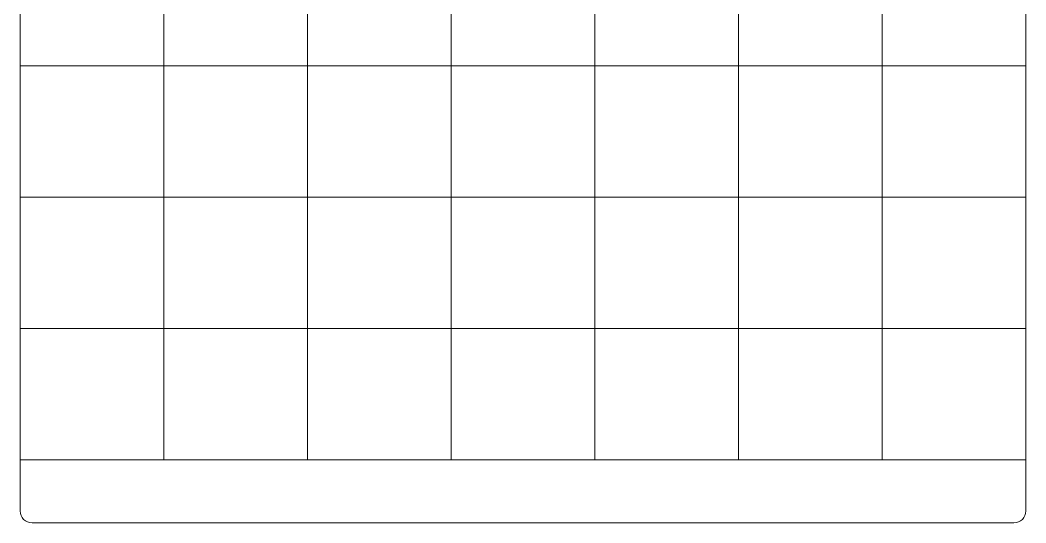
# Model space of a CAD drawing. Header units: millimetres. Extents: x -676 to 660, y -238 to 366.
# Drawn here: x -675.9 to -440.5, y 130.3 to 248 of the extents above; entities that cross this region are included whole.
import ezdxf

# ---------------------------------------------------------------- set-up
doc = ezdxf.new("R2010")
doc.units = ezdxf.units.MM
doc.header["$MEASUREMENT"] = 0
doc.layers.add('layer 1', color=7, linetype='Continuous')

msp = doc.modelspace()

# ---------------------------------------------------------------- linework, layer by layer
at = {"layer": 'layer 1', "color": 250, "lineweight": 20}
for points in [[(-675.9308, 237.2652), (-642.299, 237.2652), (-642.299, 268.017), (-675.9308, 268.017), (-675.9308, 237.2652)], [(-642.2999, 237.2652), (-608.6681, 237.2652), (-608.6681, 268.017), (-642.2999, 268.017), (-642.2999, 237.2652)], [(-608.669, 237.2652), (-575.0372, 237.2652), (-575.0372, 268.017), (-608.669, 268.017), (-608.669, 237.2652)], [(-575.0382, 237.2652), (-541.4062, 237.2652), (-541.4062, 268.017), (-575.0382, 268.017), (-575.0382, 237.2652)], [(-541.4073, 237.2652), (-507.7753, 237.2652), (-507.7753, 268.017), (-541.4073, 268.017), (-541.4073, 237.2652)], [(-507.7764, 237.2652), (-474.1446, 237.2652), (-474.1446, 268.017), (-507.7764, 268.017), (-507.7764, 237.2652)], [(-474.1455, 237.2652), (-440.5137, 237.2652), (-440.5137, 268.017), (-474.1455, 268.017), (-474.1455, 237.2652)], [(-675.9308, 206.5137), (-642.299, 206.5137), (-642.299, 237.2655), (-675.9308, 237.2655), (-675.9308, 206.5137)], [(-642.2999, 206.5137), (-608.6681, 206.5137), (-608.6681, 237.2655), (-642.2999, 237.2655), (-642.2999, 206.5137)], [(-608.669, 206.5137), (-575.0372, 206.5137), (-575.0372, 237.2655), (-608.669, 237.2655), (-608.669, 206.5137)], [(-575.0382, 206.5137), (-541.4062, 206.5137), (-541.4062, 237.2655), (-575.0382, 237.2655), (-575.0382, 206.5137)], [(-541.4073, 206.5137), (-507.7753, 206.5137), (-507.7753, 237.2655), (-541.4073, 237.2655), (-541.4073, 206.5137)], [(-507.7764, 206.5137), (-474.1446, 206.5137), (-474.1446, 237.2655), (-507.7764, 237.2655), (-507.7764, 206.5137)], [(-474.1455, 206.5137), (-440.5137, 206.5137), (-440.5137, 237.2655), (-474.1455, 237.2655), (-474.1455, 206.5137)], [(-675.9308, 175.7621), (-642.299, 175.7621), (-642.299, 206.5139), (-675.9308, 206.5139), (-675.9308, 175.7621)], [(-642.2999, 175.7621), (-608.6681, 175.7621), (-608.6681, 206.5139), (-642.2999, 206.5139), (-642.2999, 175.7621)], [(-608.669, 175.7621), (-575.0372, 175.7621), (-575.0372, 206.5139), (-608.669, 206.5139), (-608.669, 175.7621)], [(-575.0382, 175.7621), (-541.4062, 175.7621), (-541.4062, 206.5139), (-575.0382, 206.5139), (-575.0382, 175.7621)], [(-541.4073, 175.7621), (-507.7753, 175.7621), (-507.7753, 206.5139), (-541.4073, 206.5139), (-541.4073, 175.7621)], [(-507.7764, 175.7621), (-474.1446, 175.7621), (-474.1446, 206.5139), (-507.7764, 206.5139), (-507.7764, 175.7621)], [(-474.1455, 175.7621), (-440.5137, 175.7621), (-440.5137, 206.5139), (-474.1455, 206.5139), (-474.1455, 175.7621)], [(-675.9308, 145.0106), (-642.299, 145.0106), (-642.299, 175.7624), (-675.9308, 175.7624), (-675.9308, 145.0106)], [(-642.2999, 145.0106), (-608.6681, 145.0106), (-608.6681, 175.7624), (-642.2999, 175.7624), (-642.2999, 145.0106)], [(-608.669, 145.0106), (-575.0372, 145.0106), (-575.0372, 175.7624), (-608.669, 175.7624), (-608.669, 145.0106)], [(-575.0382, 145.0106), (-541.4062, 145.0106), (-541.4062, 175.7624), (-575.0382, 175.7624), (-575.0382, 145.0106)], [(-541.4073, 145.0106), (-507.7753, 145.0106), (-507.7753, 175.7624), (-541.4073, 175.7624), (-541.4073, 145.0106)], [(-507.7764, 145.0106), (-474.1446, 145.0106), (-474.1446, 175.7624), (-507.7764, 175.7624), (-507.7764, 145.0106)], [(-474.1455, 145.0106), (-440.5137, 145.0106), (-440.5137, 175.7624), (-474.1455, 175.7624), (-474.1455, 145.0106)]]:
    msp.add_lwpolyline(points, close=True, dxfattribs=at)
at = {"layer": 'layer 1', "color": 254, "lineweight": 20}
msp.add_open_spline([(-663.184, 365.6892), (-663.184, 365.6892), (-443.3019, 365.6892), (-443.3019, 365.6892), (-443.3019, 365.6892), (-441.7683, 365.6892), (-440.5136, 364.4345), (-440.5136, 362.9009), (-440.5136, 362.9009), (-440.5136, 362.9009), (-440.5136, 133.0603), (-440.5136, 133.0603), (-440.5136, 133.0603), (-440.5136, 131.5267), (-441.7683, 130.272), (-443.3019, 130.272), (-443.3019, 130.272), (-443.3019, 130.272), (-673.1425, 130.272), (-673.1425, 130.272), (-673.1425, 130.272), (-674.6761, 130.272), (-675.9308, 131.5267), (-675.9308, 133.0603), (-675.9308, 133.0603), (-675.9308, 133.0603), (-675.9308, 352.9424), (-675.9308, 352.9424), (-675.9308, 352.9424), (-675.9308, 359.9532), (-670.1948, 365.6892), (-663.184, 365.6892)], degree=3, knots=[0, 0, 0, 0, 0.11111111, 0.11111111, 0.11111111, 0.11111111, 0.22222222, 0.22222222, 0.22222222, 0.22222222, 0.33333333, 0.33333333, 0.33333333, 0.33333333, 0.44444444, 0.44444444, 0.44444444, 0.44444444, 0.55555556, 0.55555556, 0.55555556, 0.55555556, 0.66666667, 0.66666667, 0.66666667, 0.66666667, 0.77777778, 0.77777778, 0.77777778, 0.77777778, 1, 1, 1, 1], dxfattribs=at)

doc.saveas('drawing.dxf')
